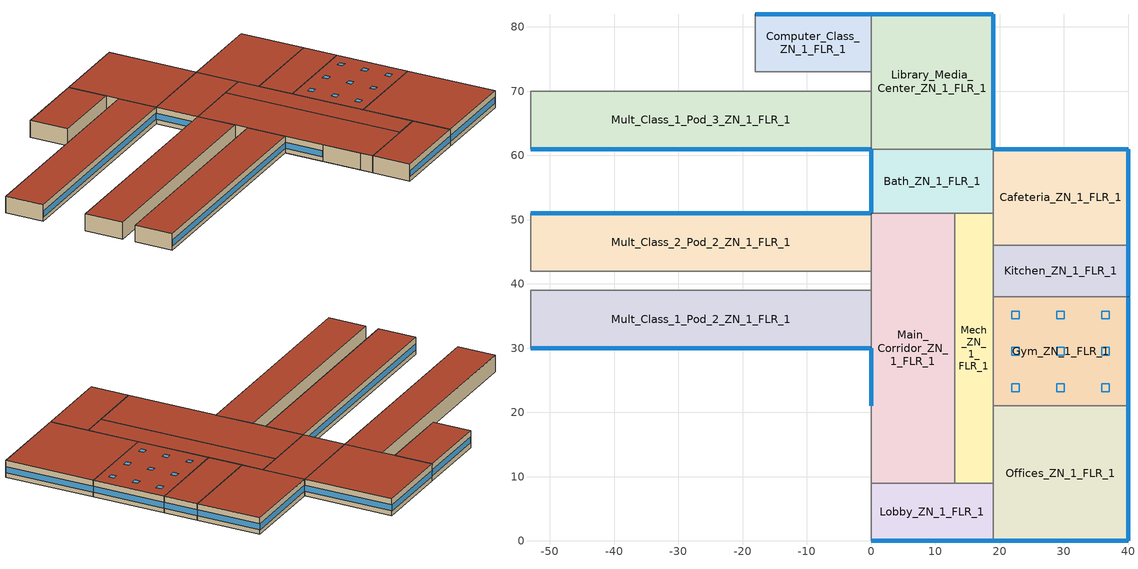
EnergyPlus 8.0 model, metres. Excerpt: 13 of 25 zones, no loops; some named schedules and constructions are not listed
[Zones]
Mult_Class_1_Pod_2_ZN_1_FLR_1
 floor ground (ext_slab_6in_with_carpet): -53,39 0,39 0,30 -53,30 z0
 wall outside (nonres_ext_wall): -53,30 0,30 z0:4
 wall to Main_Corridor_ZN_1_FLR_1 (int_wall): 0,30 0,39 z0:4
 wall to Corridor_Pod_2_ZN_1_FLR_1 (int_wall): 0,39 -53,39 z0:4
 wall to Corner_Class_1_Pod_2_ZN_1_FLR_1 (int_wall): -53,39 -53,30 z0:4
 window (Window_U_0.62_SHGC_0.25): -52.95,30 -0.05,30 z1.1:2.5
 roof outside (nonres_roof): -53,30 0,30 0,39 -53,39 z4
Mult_Class_2_Pod_2_ZN_1_FLR_1
 floor ground (ext_slab_6in_with_carpet): -53,51 0,51 0,42 -53,42 z0
 wall outside (nonres_ext_wall): 0,51 -53,51 z0:4
 wall to Corridor_Pod_2_ZN_1_FLR_1 (int_wall): -53,42 0,42 z0:4
 wall to Main_Corridor_ZN_1_FLR_1 (int_wall): 0,42 0,51 z0:4
 wall to Corner_Class_2_Pod_2_ZN_1_FLR_1 (int_wall): -53,51 -53,42 z0:4
 window (Window_U_0.62_SHGC_0.25): -0.05,51 -52.95,51 z1.1:2.5
 roof outside (nonres_roof): -53,42 0,42 0,51 -53,51 z4
Mult_Class_1_Pod_3_ZN_1_FLR_1
 floor ground (ext_slab_6in_with_carpet): -53,70 0,70 0,61 -53,61 z0
 wall outside (nonres_ext_wall): -53,61 0,61 z0:4
 wall to Library_Media_Center_ZN_1_FLR_1 (int_wall): 0,61 0,70 z0:4
 wall to Corridor_Pod_3_ZN_1_FLR_1 (int_wall): 0,70 -53,70 z0:4
 wall to Corner_Class_1_Pod_3_ZN_1_FLR_1 (int_wall): -53,70 -53,61 z0:4
 window (Window_U_0.62_SHGC_0.25): -52.95,61 -0.05,61 z1.1:2.5
 roof outside (nonres_roof): -53,61 0,61 0,70 -53,70 z4
Computer_Class_ZN_1_FLR_1
 floor ground (ext_slab_6in_with_carpet): -18,82 0,82 0,73 -18,73 z0
 wall outside (nonres_ext_wall): 0,82 -18,82 z0:4
 wall to Corridor_Pod_3_ZN_1_FLR_1 (int_wall): -18,73 0,73 z0:4
 wall to Library_Media_Center_ZN_1_FLR_1 (int_wall): 0,73 0,82 z0:4
 wall to Mult_Class_2_Pod_3_ZN_1_FLR_1 (int_wall): -18,82 -18,73 z0:4
 window (Window_U_0.62_SHGC_0.25): -0.05,82 -17.95,82 z1.1:2.51
 roof outside (nonres_roof): -18,73 0,73 0,82 -18,82 z4
Main_Corridor_ZN_1_FLR_1
 floor ground (ext_slab_6in_with_carpet): 0,51 13,51 13,9 0,9 z0
 wall outside (nonres_ext_wall): 0,30 0,21 z0:4
 wall to Lobby_ZN_1_FLR_1 (int_wall): 0,9 13,9 z0:4
 wall to Mech_ZN_1_FLR_1 (int_wall): 13,9 13,51 z0:4
 wall to Bath_ZN_1_FLR_1 (int_wall): 13,51 0,51 z0:4
 wall to Corridor_Pod_2_ZN_1_FLR_1 (int_wall): 0,42 0,39 z0:4
 wall to Mult_Class_2_Pod_1_ZN_1_FLR_1 (int_wall): 0,21 0,12 z0:4
 wall to Corridor_Pod_1_ZN_1_FLR_1 (int_wall): 0,12 0,9 z0:4
 window (Window_U_0.62_SHGC_0.25): 0,29.95 0,21.05 z1.1:2.52
 roof outside (nonres_roof): 0,9 13,9 13,51 0,51 z4
Lobby_ZN_1_FLR_1
 floor ground (ext_slab_6in_with_carpet): 0,9 19,9 19,0 0,0 z0
 wall outside (nonres_ext_wall): 0,0 19,0 z0:4
 wall to Offices_ZN_1_FLR_1 (int_wall): 19,0 19,9 z0:4
 wall to Mech_ZN_1_FLR_1 (int_wall): 19,9 13,9 z0:4
 wall to Mult_Class_1_Pod_1_ZN_1_FLR_1 (int_wall): 0,9 0,0 z0:4
 window (Window_U_0.62_SHGC_0.25): 0.05,0 18.95,0 z1.1:2.51
 roof outside (nonres_roof): 0,0 19,0 19,9 0,9 z4
Mech_ZN_1_FLR_1
 floor ground (ext_slab_6in_with_carpet): 13,51 19,51 19,9 13,9 z0
 wall to Offices_ZN_1_FLR_1 (int_wall): 19,9 19,21 z0:4
 wall to Gym_ZN_1_FLR_1 (int_wall): 19,21 19,38 z0:4
 wall to Kitchen_ZN_1_FLR_1 (int_wall): 19,38 19,46 z0:4
 wall to Cafeteria_ZN_1_FLR_1 (int_wall): 19,46 19,51 z0:4
 wall to Bath_ZN_1_FLR_1 (int_wall): 19,51 13,51 z0:4
 roof outside (nonres_roof): 13,9 19,9 19,51 13,51 z4
Bath_ZN_1_FLR_1
 floor ground (ext_slab_6in_with_carpet): 0,61 19,61 19,51 0,51 z0
 wall outside (nonres_ext_wall): 0,61 0,51 z0:4
 wall to Cafeteria_ZN_1_FLR_1 (int_wall): 19,51 19,61 z0:4
 wall to Library_Media_Center_ZN_1_FLR_1 (int_wall): 19,61 0,61 z0:4
 window (Window_U_0.62_SHGC_0.25): 0,60.95 0,51.05 z1.1:2.51
 roof outside (nonres_roof): 0,51 19,51 19,61 0,61 z4
Offices_ZN_1_FLR_1
 floor ground (ext_slab_6in_with_carpet): 19,21 40,21 40,0 19,0 z0
 wall outside (nonres_ext_wall): 19,0 40,0 40,21 z0:4
 wall to Gym_ZN_1_FLR_1 (int_wall): 40,21 19,21 z0:4
 window (Window_U_0.62_SHGC_0.25): 19.05,0 39.95,0 / 40,0.05 40,20.95 z1.1:2.51
 roof outside (nonres_roof): 19,0 40,0 40,21 19,21 z4
Gym_ZN_1_FLR_1
 floor ground (ext_slab_6in_with_carpet): 19,38 40,38 40,21 19,21 z0
 wall outside (nonres_ext_wall): 40,21 40,38 z0:4
 wall to Kitchen_ZN_1_FLR_1 (int_wall): 40,38 19,38 z0:4
 window (Window_U_0.62_SHGC_0.25): 40,21.05 40,37.95 z1.1:2.51
 roof outside (nonres_roof): 19,21 40,21 40,38 19,38 z4
 skylight (Window_U_1.17_SHGC_0.39): 21.89,23.22 23.11,23.22 23.11,24.44 21.89,24.44 z4; 28.89,23.22 30.11,23.22 30.11,24.44 28.89,24.44 z4; 35.89,23.22 37.11,23.22 37.11,24.44 35.89,24.44 z4; 21.89,28.89 23.11,28.89 23.11,30.11 21.89,30.11 z4; 28.89,28.89 30.11,28.89 30.11,30.11 28.89,30.11 z4; 35.89,28.89 37.11,28.89 37.11,30.11 35.89,30.11 z4; 21.89,34.56 23.11,34.56 23.11,35.78 21.89,35.78 z4; 28.89,34.56 30.11,34.56 30.11,35.78 28.89,35.78 z4; 35.89,34.56 37.11,34.56 37.11,35.78 35.89,35.78 z4
Kitchen_ZN_1_FLR_1
 floor ground (ext_slab_6in_with_carpet): 19,46 40,46 40,38 19,38 z0
 wall outside (nonres_ext_wall): 40,38 40,46 z0:4
 wall to Cafeteria_ZN_1_FLR_1 (int_wall): 40,46 19,46 z0:4
 window (Window_U_0.62_SHGC_0.25): 40,38.05 40,45.95 z1.1:2.52
 roof outside (nonres_roof): 19,38 40,38 40,46 19,46 z4
Cafeteria_ZN_1_FLR_1
 floor ground (ext_slab_6in_with_carpet): 19,61 40,61 40,46 19,46 z0
 wall outside (nonres_ext_wall): 40,46 40,61 19,61 z0:4
 window (Window_U_0.62_SHGC_0.25): 40,46.05 40,60.95 / 39.95,61 19.05,61 z1.1:2.51
 roof outside (nonres_roof): 19,46 40,46 40,61 19,61 z4
Library_Media_Center_ZN_1_FLR_1
 floor ground (ext_slab_6in_with_carpet): 0,82 19,82 19,61 0,61 z0
 wall outside (nonres_ext_wall): 19,61 19,82 0,82 z0:4
 wall to Corridor_Pod_3_ZN_1_FLR_1 (int_wall): 0,73 0,70 z0:4
 window (Window_U_0.62_SHGC_0.25): 19,61.05 19,81.95 / 18.95,82 0.05,82 z1.1:2.51
 roof outside (nonres_roof): 0,61 19,61 19,82 0,82 z4
[Material]
Name | Roughness | Thickness {m} | Conductivity {W/m-K} | Density {kg/m3} | Specific Heat {J/kg-K} | Thermal Absorptance | Solar Absorptance | Visible Absorptance | Absorptance:Thermal | Absorptance:Solar | Absorptance:Visible
F07 25mm stucco | Smooth | 0.0254 | 0.72 | 1856 | 840 | 0.9 | 0.7 | 0.7
F08 Metal surface | Smooth | 0.0008 | 45.28 | 7824 | 500
F13 Built-up roofing | Rough | 0.0095 | 0.16 | 1120 | 1460 |  |  |  | 0.75 | 0.45
G01 13mm gypsum board | Smooth | 0.0127 | 0.16 | 800 | 1090 |  |  |  | 0.9 | 0.7 | 0.5
G01 16mm gypsum board | MediumSmooth | 0.0159 | 0.16 | 800 | 1090
150mm Normalweight concrete floor | MediumRough | 0.1524 | 2.31 | 2322 | 832
[Material:NoMass]
CP02 CARPET PAD: VeryRough, 0.21648, 0.9, 0.7, 0.8
Nonres_Roof_Insulation: MediumSmooth, 3.4722, 0.9, 0.7, 0.7
Nonres_Exterior_Wall_Insulation: MediumSmooth, 1.71283, 0.9, 0.7, 0.7
[Construction]
int_wall: G01 13mm gypsum board, G01 13mm gypsum board
ext_slab_6in_with_carpet: 150mm Normalweight concrete floor, CP02 CARPET PAD
nonres_roof: F13 Built-up roofing, Nonres_Roof_Insulation, F08 Metal surface
nonres_ext_wall: F07 25mm stucco, G01 16mm gypsum board, Nonres_Exterior_Wall_Insulation, G01 16mm gypsum board
Window_U_0.62_SHGC_0.25: REF C CLEAR HI 6MM, AIR 6MM, CLEAR 6MM
Window_U_1.17_SHGC_0.39: REF B CLEAR HI 6MM
[WindowMaterial:Glazing] Optical Data Type=SpectralAverage; Thickness {m}=0.006; Infrared Transmittance at Normal Incidence=0; Front Side Infrared Hemispherical Emissivity=0.84; Conductivity {W/m-K}=0.9
Name | Solar Transmittance at Normal Incidence | Front Side Solar Reflectance at Normal Incidence | Back Side Solar Reflectance at Normal Incidence | Visible Transmittance at Normal Incidence | Front Side Visible Reflectance at Normal Incidence | Back Side Visible Reflectance at Normal Incidence | Back Side Infrared Hemispherical Emissivity
REF B CLEAR HI 6MM | 0.24 | 0.16 | 0.32 | 0.3 | 0.16 | 0.29 | 0.6
REF C CLEAR HI 6MM | 0.2 | 0.16 | 0.39 | 0.22 | 0.17 | 0.35 | 0.55
CLEAR 6MM | 0.775 | 0.071 | 0.071 | 0.881 | 0.08 | 0.08 | 0.84
[WindowMaterial:Gas]
AIR 6MM: Gas Type=Air; Thickness {m}=0.0063
[Zone] Type=1; Multiplier=1; Ceiling Height {m}=4; Floor Area {m2}=autocalculate; Part of Total Floor Area=Yes
Name | Volume {m3}
Mult_Class_1_Pod_2_ZN_1_FLR_1; Mult_Class_2_Pod_2_ZN_1_FLR_1; Mult_Class_1_Pod_3_ZN_1_FLR_1 | 1908
Computer_Class_ZN_1_FLR_1 | 648
Main_Corridor_ZN_1_FLR_1 | 2184
Lobby_ZN_1_FLR_1 | 684
Mech_ZN_1_FLR_1 | 1008
Bath_ZN_1_FLR_1 | 760
Offices_ZN_1_FLR_1 | 1764
Gym_ZN_1_FLR_1 | 1428
Kitchen_ZN_1_FLR_1 | 672
Cafeteria_ZN_1_FLR_1 | 1260
Library_Media_Center_ZN_1_FLR_1 | 1596
[InternalMass] Construction=InteriorFurnishings
Name | Zone | Surface Area {m2}
Mult_Class_1_Pod_2_ZN_1_FLR_1_InternalMass_1 | Mult_Class_1_Pod_2_ZN_1_FLR_1 | 954
Mult_Class_2_Pod_2_ZN_1_FLR_1_InternalMass_1 | Mult_Class_2_Pod_2_ZN_1_FLR_1 | 954
Mult_Class_1_Pod_3_ZN_1_FLR_1_InternalMass_1 | Mult_Class_1_Pod_3_ZN_1_FLR_1 | 954
Computer_Class_ZN_1_FLR_1_InternalMass_1 | Computer_Class_ZN_1_FLR_1 | 324
Main_Corridor_ZN_1_FLR_1_InternalMass_1 | Main_Corridor_ZN_1_FLR_1 | 1092
Lobby_ZN_1_FLR_1_InternalMass_1 | Lobby_ZN_1_FLR_1 | 342
Mech_ZN_1_FLR_1_InternalMass_1 | Mech_ZN_1_FLR_1 | 504
Bath_ZN_1_FLR_1_InternalMass_1 | Bath_ZN_1_FLR_1 | 380
Offices_ZN_1_FLR_1_InternalMass_1 | Offices_ZN_1_FLR_1 | 882
Gym_ZN_1_FLR_1_InternalMass_1 | Gym_ZN_1_FLR_1 | 714
Kitchen_ZN_1_FLR_1_InternalMass_1 | Kitchen_ZN_1_FLR_1 | 336
Cafeteria_ZN_1_FLR_1_InternalMass_1 | Cafeteria_ZN_1_FLR_1 | 630
Library_Media_Center_ZN_1_FLR_1_InternalMass_1 | Library_Media_Center_ZN_1_FLR_1 | 798
[People] Fraction Radiant=0.3; Sensible Heat Fraction=AUTOCALCULATE; Activity Level Schedule=ACTIVITY_SCH; Enable ASHRAE 55 Comfort Warnings=No; Mean Radiant Temperature Calculation Type=ZoneAveraged; Work Efficiency Schedule=WORK_EFF_SCH; Clothing Insulation Schedule=CLOTHING_SCH; Air Velocity Schedule=AIR_VELO_SCH; Thermal Comfort Model 1 Type=FANGER
Name | Zone or ZoneList | Number of People Schedule | Number of People Calculation Method | Zone Floor Area per Person {m2/person} | Number of People
Mult_Class_1_Pod_2_ZN_1_FLR_1 | Mult_Class_1_Pod_2_ZN_1_FLR_1 | BLDG_OCC_SCH | Area/Person | 3.716
Mult_Class_2_Pod_2_ZN_1_FLR_1 | Mult_Class_2_Pod_2_ZN_1_FLR_1 | BLDG_OCC_SCH | Area/Person | 3.716
Mult_Class_1_Pod_3_ZN_1_FLR_1 | Mult_Class_1_Pod_3_ZN_1_FLR_1 | BLDG_OCC_SCH | Area/Person | 3.716
Computer_Class_ZN_1_FLR_1 | Computer_Class_ZN_1_FLR_1 | BLDG_OCC_SCH_Extend | Area/Person | 3.716
Mech_ZN_1_FLR_1 | Mech_ZN_1_FLR_1 | BLDG_OCC_SCH | People |  | 0
Bath_ZN_1_FLR_1 | Bath_ZN_1_FLR_1 | BLDG_OCC_SCH | People |  | 0
Offices_ZN_1_FLR_1 | Offices_ZN_1_FLR_1 | BLDG_OCC_SCH_Offices | Area/Person | 18.579
Gym_ZN_1_FLR_1 | Gym_ZN_1_FLR_1 | BLDG_OCC_SCH_Gym | Area/Person | 3.096
Kitchen_ZN_1_FLR_1 | Kitchen_ZN_1_FLR_1 | BLDG_OCC_SCH | People |  | 27
Cafeteria_ZN_1_FLR_1 | Cafeteria_ZN_1_FLR_1 | BLDG_OCC_SCH_Cafeteria | Area/Person | 0.929
Library_Media_Center_ZN_1_FLR_1 | Library_Media_Center_ZN_1_FLR_1 | BLDG_OCC_SCH | Area/Person | 9.289
[Lights] Design Level Calculation Method=Watts/Area; Return Air Fraction=0; Fraction Radiant=0.37; Fraction Visible=0.2; Fraction Replaceable=1; Return Air Fraction Calculated from Plenum Temperature=No
Name | Zone or ZoneList | Schedule | Watts per Zone Floor Area {W/m2}2},
Mult_Class_1_Pod_2_ZN_1_FLR_1_Lights | Mult_Class_1_Pod_2_ZN_1_FLR_1 | BLDG_LIGHT_CLASSROOM_SCH | 13.3472
Mult_Class_2_Pod_2_ZN_1_FLR_1_Lights | Mult_Class_2_Pod_2_ZN_1_FLR_1 | BLDG_LIGHT_CLASSROOM_SCH | 13.3472
Mult_Class_1_Pod_3_ZN_1_FLR_1_Lights | Mult_Class_1_Pod_3_ZN_1_FLR_1 | BLDG_LIGHT_CLASSROOM_SCH | 13.3472
Computer_Class_ZN_1_FLR_1_Lights | Computer_Class_ZN_1_FLR_1 | BLDG_LIGHT_SCH | 13.3472
Main_Corridor_ZN_1_FLR_1_Lights | Main_Corridor_ZN_1_FLR_1 | BLDG_LIGHT_CORRIDOR_SCH | 7.10418
Lobby_ZN_1_FLR_1_Lights | Lobby_ZN_1_FLR_1 | BLDG_LIGHT_LOBBYFLR1_SCH | 9.68752
Mech_ZN_1_FLR_1_Lights | Mech_ZN_1_FLR_1 | BLDG_LIGHT_SCH | 10.2257
Bath_ZN_1_FLR_1_Lights | Bath_ZN_1_FLR_1 | BLDG_LIGHT_BATH_SCH | 10.5486
Offices_ZN_1_FLR_1_Lights | Offices_ZN_1_FLR_1 | BLDG_LIGHT_OFFICE_SCH | 11.9479
Gym_ZN_1_FLR_1_Lights | Gym_ZN_1_FLR_1 | BLDG_LIGHT_GYM_SCH | 7.75002
Kitchen_ZN_1_FLR_1_Lights | Kitchen_ZN_1_FLR_1 | BLDG_LIGHT_SCH | 10.6563
Cafeteria_ZN_1_FLR_1_Lights | Cafeteria_ZN_1_FLR_1 | BLDG_LIGHT_SCH | 6.99654
Library_Media_Center_ZN_1_FLR_1_Lights | Library_Media_Center_ZN_1_FLR_1 | BLDG_LIGHT_LIBRARY_SCH | 12.7014
[ElectricEquipment] Design Level Calculation Method=EquipmentLevel
Name | Zone or ZoneList | Schedule | Design Level {W} | Fraction Latent | Fraction Radiant | Fraction Lost
Mult_Class_1_Pod_2_ZN_1_FLR_1_PlugMisc_Equip | Mult_Class_1_Pod_2_ZN_1_FLR_1 | BLDG_EQUIP_SCH | 7155 | 0 | 0.5 | 0
Mult_Class_2_Pod_2_ZN_1_FLR_1_PlugMisc_Equip | Mult_Class_2_Pod_2_ZN_1_FLR_1 | BLDG_EQUIP_SCH | 7155 | 0 | 0.5 | 0
Mult_Class_1_Pod_3_ZN_1_FLR_1_PlugMisc_Equip | Mult_Class_1_Pod_3_ZN_1_FLR_1 | BLDG_EQUIP_SCH | 7155 | 0 | 0.5 | 0
Computer_Class_ZN_1_FLR_1_PlugMisc_Equip | Computer_Class_ZN_1_FLR_1 | BLDG_EQUIP_SCH | 3240 | 0 | 0.5 | 0
Main_Corridor_ZN_1_FLR_1_PlugMisc_Equip | Main_Corridor_ZN_1_FLR_1 | BLDG_EQUIP_SCH | 2184 | 0 | 0.5 | 0
Lobby_ZN_1_FLR_1_PlugMisc_Equip | Lobby_ZN_1_FLR_1 | BLDG_EQUIP_SCH | 684 | 0 | 0.5 | 0
Mech_ZN_1_FLR_1_PlugMisc_Equip | Mech_ZN_1_FLR_1 | BLDG_EQUIP_SCH | 2520 | 0 | 0.5 | 0
Bath_ZN_1_FLR_1_PlugMisc_Equip | Bath_ZN_1_FLR_1 | BLDG_EQUIP_SCH | 760 | 0 | 0.5 | 0
Offices_ZN_1_FLR_1_PlugMisc_Equip | Offices_ZN_1_FLR_1 | BLDG_EQUIP_SCH | 4762.8 | 0 | 0.5 | 0
Gym_ZN_1_FLR_1_PlugMisc_Equip | Gym_ZN_1_FLR_1 | BLDG_EQUIP_SCH | 1785 | 0 | 0.5 | 0
Kitchen_ZN_1_FLR_1_MiscElec_Equip | Kitchen_ZN_1_FLR_1 | KITCHEN_ELEC_EQUIP_SCH | 31995.6 | 0.25 | 0.3 | 0.2
Kitchen_ZN_1_FLR_1_Reach-in-Freezer | Kitchen_ZN_1_FLR_1 | Always_on | 1031.83 | 0 | 0.25 | 0
Kitchen_ZN_1_FLR_1_Reach-in-Refrigerator | Kitchen_ZN_1_FLR_1 | Always_on | 851.667 | 0 | 0.25 | 0
Cafeteria_ZN_1_FLR_1_PlugMisc_Equip | Cafeteria_ZN_1_FLR_1 | KITCHEN_ELEC_EQUIP_SCH | 7997.85 | 0 | 0.5 | 0
Library_Media_Center_ZN_1_FLR_1_PlugMisc_Equip | Library_Media_Center_ZN_1_FLR_1 | BLDG_EQUIP_SCH | 5985 | 0 | 0.5 | 0
[GasEquipment]
Kitchen_ZN_1_FLR_1_MiscGas_Equip: Zone or ZoneList=Kitchen_ZN_1_FLR_1; Schedule=KITCHEN_GAS_EQUIP_SCH; Design Level Calculation Method=EquipmentLevel; Design Level {W}=240425; Fraction Latent=0.1; Fraction Radiant=0.2; Fraction Lost=0.7
[Daylighting:Controls] Total Daylighting Reference Points=2; Z-Coordinate of First Reference Point {m}=0.762; Z-Coordinate of Second Reference Point {m}=0.762; Lighting Control Type=2; Maximum Allowable Discomfort Glare Index=22; Minimum Input Power Fraction for Continuous Dimming Control=0.3; Minimum Light Output Fraction for Continuous Dimming Control=0.2; Number of Stepped Control Steps=3; Probability Lighting will be Reset When Needed in Manual Stepped Control=1
Name | X-Coordinate of First Reference Point {m} | Y-Coordinate of First Reference Point {m} | X-Coordinate of Second Reference Point {m} | Y-Coordinate of Second Reference Point {m} | Fraction of Zone Controlled by First Reference Point | Fraction of Zone Controlled by Second Reference Point | Illuminance Setpoint at First Reference Point {lux} | Illuminance Setpoint at Second Reference Point {lux} | Glare Calculation Azimuth Angle of View Direction Clockwise from Zone y-Axis {deg}
Gym_ZN_1_FLR_1 | 19.3548 | 5.4864 | 6.7056 | 5.4864 | 0.5 | 0.5 | 500 | 500 | 0
Mult_Class_1_Pod_2_ZN_1_FLR_1; Mult_Class_1_Pod_3_ZN_1_FLR_1 | 13.2588 | 1.6764 | 39.7764 | 1.6764 | 0.14 | 0.14 | 500 | 500 | 180
Mult_Class_2_Pod_2_ZN_1_FLR_1 | 13.2588 | 7.3236 | 39.7764 | 7.3236 | 0.14 | 0.14 | 500 | 500 | 0
Computer_Class_ZN_1_FLR_1 | 4.511 | 7.3236 | 13.5042 | 7.3236 | 0.14 | 0.14 | 500 | 500 | 0
Lobby_ZN_1_FLR_1 | 4.7244 | 1.6764 | 14.2494 | 1.6764 | 0.14 | 0.14 | 375 | 375 | 180
Offices_ZN_1_FLR_1 | 10.5 | 1.6764 | 19.3236 | 10.5 | 0.115 | 0.115 | 500 | 500 | 180
Cafeteria_ZN_1_FLR_1 | 10.5 | 13.3236 | 19.3236 | 7.5 | 0.135 | 0.135 | 375 | 375 | 90
Library_Media_Center_ZN_1_FLR_1 | 9.5 | 19.3236 | 17.4209 | 10.5261 | 0.12 | 0.12 | 500 | 500 | 90
[ZoneInfiltration:DesignFlowRate] Temperature Term Coefficient=0; Velocity Squared Term Coefficient=0
Name | Zone or ZoneList | Schedule | Design Flow Rate Calculation Method | Flow per Exterior Surface Area {m3/s-m2} | Constant Term Coefficient | Velocity Term Coefficient | Design Flow Rate {m3/s}
Mult_Class_1_Pod_2_ZN_1_FLR_1_Infiltration | Mult_Class_1_Pod_2_ZN_1_FLR_1 | INFIL_SCH_PNNL | Flow/ExteriorArea | 0.00017524 | 0 | 0.224
Mult_Class_2_Pod_2_ZN_1_FLR_1_Infiltration | Mult_Class_2_Pod_2_ZN_1_FLR_1 | INFIL_SCH_PNNL | Flow/ExteriorArea | 0.00017524 | 0 | 0.224
Mult_Class_1_Pod_3_ZN_1_FLR_1_Infiltration | Mult_Class_1_Pod_3_ZN_1_FLR_1 | INFIL_SCH_PNNL | Flow/ExteriorArea | 0.00017524 | 0 | 0.224
Computer_Class_ZN_1_FLR_1_Infiltration | Computer_Class_ZN_1_FLR_1 | INFIL_SCH_PNNL | Flow/ExteriorArea | 0.00017524 | 0 | 0.224
Main_Corridor_ZN_1_FLR_1_Infiltration | Main_Corridor_ZN_1_FLR_1 | INFIL_SCH_PNNL | Flow/ExteriorArea | 3.52755e-05 | 0 | 0.224
Lobby_ZN_1_FLR_1_Infiltration | Lobby_ZN_1_FLR_1 | INFIL_SCH_PNNL | Flow/ExteriorArea | 0.00017524 | 0 | 0.224
Lobby_ZN_1_FLR_1_Door_Infiltration | Lobby_ZN_1_FLR_1 | INFIL_Door_Opening_SCH | Flow/Zone |  | 1 | 0 | 3.03132
Mech_ZN_1_FLR_1_Infiltration | Mech_ZN_1_FLR_1 | INFIL_SCH_PNNL | Flow/ExteriorArea | 0 | 0 | 0.224
Bath_ZN_1_FLR_1_Infiltration | Bath_ZN_1_FLR_1 | INFIL_SCH_PNNL | Flow/ExteriorArea | 9.8999e-05 | 0 | 0.224
Offices_ZN_1_FLR_1_Infiltration | Offices_ZN_1_FLR_1 | INFIL_SCH_PNNL | Flow/ExteriorArea | 0.000157033 | 0 | 0.224
Gym_ZN_1_FLR_1_Infiltration | Gym_ZN_1_FLR_1 | INFIL_SCH_PNNL | Flow/ExteriorArea | 9.10336e-05 | 0 | 0.224
Kitchen_ZN_1_FLR_1_Infiltration | Kitchen_ZN_1_FLR_1 | INFIL_SCH_PNNL | Flow/ExteriorArea | 9.10336e-05 | 0 | 0.224
Cafeteria_ZN_1_FLR_1_Infiltration | Cafeteria_ZN_1_FLR_1 | INFIL_SCH_PNNL | Flow/ExteriorArea | 0.000178653 | 0 | 0.224
Library_Media_Center_ZN_1_FLR_1_Infiltration | Library_Media_Center_ZN_1_FLR_1 | INFIL_SCH_PNNL | Flow/ExteriorArea | 0.000162723 | 0 | 0.224
[ZoneMixing] Zone=Kitchen_ZN_1_FLR_1; Schedule=Kitchen_Exhaust_SCH; Design Flow Rate Calculation Method=Flow/Zone
Name | Design Flow Rate {m3/s} | Source Zone | Design Flow Rate {m3/s} !- 610 cfm from CAFETERIA_ZN_1_FLR_1. it is  eligible for DCV. We only made the area portion OA to be eligible for transfer even DCV is not used. This is for simplicity. | Design Flow Rate {m3/s} !- 110 cfm
Kitchen_ZN_1_FLR_1 Exhaust Fanmixing_GYM_ZN_1_FLR_1 | 0.54412 | GYM_ZN_1_FLR_1
Kitchen_ZN_1_FLR_1 Exhaust Fanmixing_CAFETERIA_ZN_1_FLR_1 |  | CAFETERIA_ZN_1_FLR_1 | 0.287888
Kitchen_ZN_1_FLR_1 Exhaust Fanmixing_COMPUTER_CLASS_ZN_1_FLR_1 | 0.098637 | COMPUTER_CLASS_ZN_1_FLR_1
Kitchen_ZN_1_FLR_1 Exhaust Fanmixing_1 | 0.16644 | MAIN_CORRIDOR_ZN_1_FLR_1
Kitchen_ZN_1_FLR_1 Exhaust Fanmixing_LOBBY_ZN_1_FLR_1 |  | LOBBY_ZN_1_FLR_1 |  | 0.05213
